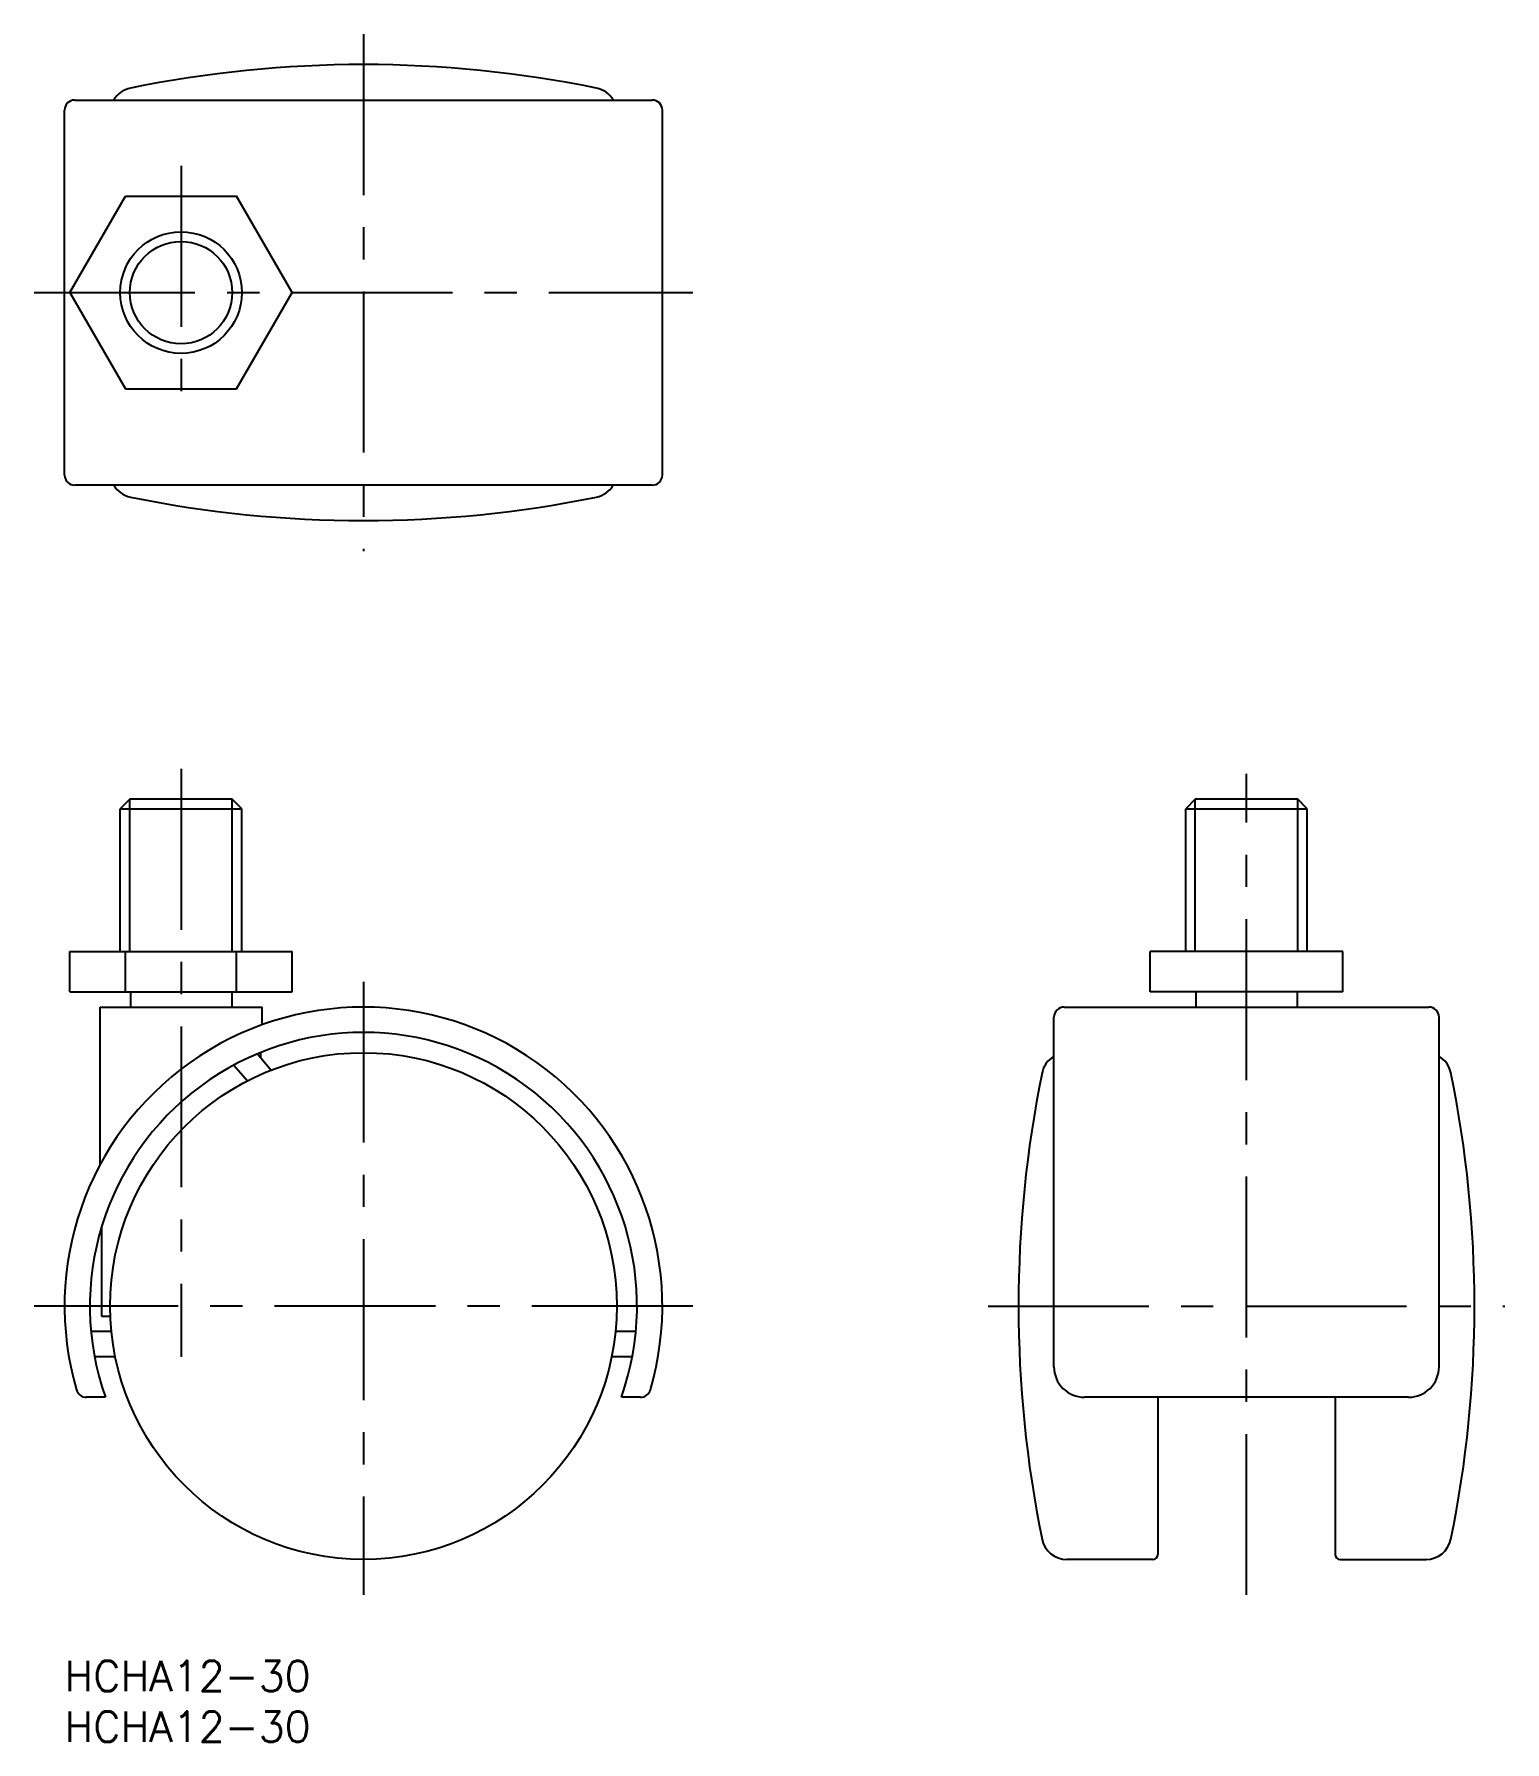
# Model space of a CAD drawing. Extents: x -3 to 142, y -8 to 161.
import ezdxf

# ---------------------------------------------------------------- set-up
doc = ezdxf.new("R2010")
doc.units = 0
doc.header["$LTSCALE"] = 0.5
doc.linetypes.add('CENTER', pattern=[50.8, 31.75, -6.35, 6.35, -6.35])
for name, color, linetype in [('MSM_CENTER', 1, 'CENTER'), ('MSM_CONTINUOUS', 7, 'CONTINUOUS'), ('MSM_NARROW', 5, 'CONTINUOUS'), ('MSM_PART_NUMBER', 7, 'CONTINUOUS')]:
    doc.layers.add(name, color=color, linetype=linetype)
doc.styles.get("Standard").update_dxf_attribs({"font": 'txt.shx', "height": 3, "bigfont": 'bigfont.shx'})

# ---------------------------------------------------------------- blocks, each defined once
blk = doc.blocks.new('*U5')
at = {"layer": 'MSM_PART_NUMBER'}
blk.add_text('HCHA12-30', height=3, dxfattribs=at).set_placement((0, -3))
blk = doc.blocks.new('*U6')
at = {"layer": 'MSM_PART_NUMBER'}
blk.add_text('HCHA12-30', height=3, dxfattribs=at).set_placement((0, -8))

msp = doc.modelspace()

# ---------------------------------------------------------------- linework, layer by layer
at = {"layer": 'MSM_CENTER'}
for p, q in [((29.5, 160.5), (29.5, 109.5)), ((11.5, 147.5), (11.5, 122.5)), ((-3, 135), (62, 135)), ((11.5, 88), (11.5, 30)), ((116.65, 6.5), (116.65, 87.5)), ((29.5, 67), (29.5, 6.5)), ((62, 35), (-3, 35)), ((91.15, 35), (142.15, 35))]:
    msp.add_line(p, q, dxfattribs=at)
at = {"layer": 'MSM_CONTINUOUS'}
for p, q in [((1, 154), (58, 154)), ((0, 117), (0, 153)), ((59, 117), (59, 153)), ((0.53, 135), (6.02, 144.5)), ((6.02, 144.5), (16.98, 144.5)), ((22.47, 135), (16.98, 144.5)), ((0.53, 135), (6.02, 125.5)), ((16.98, 125.5), (22.47, 135)), ((6.02, 125.5), (16.98, 125.5)), ((58, 116), (1, 116)), ((6.45, 85), (5.5, 84.05)), ((16.55, 85), (6.45, 85)), ((17.5, 84.05), (16.55, 85)), ((111.59, 85), (110.65, 84.05)), ((121.7, 85), (111.59, 85)), ((122.65, 84.05), (121.7, 85)), ((5.5, 70), (5.5, 84.05)), ((5.5, 84.05), (17.5, 84.05)), ((17.5, 70), (17.5, 84.05)), ((110.65, 70), (110.65, 84.05)), ((110.65, 84.05), (122.65, 84.05)), ((122.65, 70), (122.65, 84.05)), ((0.53, 70), (22.47, 70)), ((0.53, 66), (0.53, 70)), ((6.02, 66), (6.02, 70)), ((16.98, 66), (16.98, 70)), ((22.47, 66), (22.47, 70)), ((107.15, 66), (107.15, 70)), ((126.15, 70), (107.15, 70)), ((116.65, 66), (116.65, 70)), ((126.15, 66), (126.15, 70)), ((0.53, 66), (22.47, 66)), ((6.5, 66), (6.5, 64.5)), ((16.5, 66), (16.5, 64.5)), ((126.15, 66), (107.15, 66)), ((111.65, 66), (111.65, 64.5)), ((121.65, 66), (121.65, 64.5)), ((3.5, 64.5), (19.5, 64.5)), ((3.5, 48.94), (3.5, 64.5)), ((19.5, 62.75), (19.5, 64.5)), ((98.65, 64.5), (134.65, 64.5)), ((97.65, 29), (97.65, 63.5)), ((135.65, 29), (135.65, 63.5)), ((19.05, 59.9), (20.4, 58.29)), ((19.36, 59.53), (19.36, 60.02)), ((16.72, 58.78), (18.04, 57.22)), ((3.64, 42.77), (3.64, 34)), ((3.64, 34), (4.52, 34)), ((4.63, 32.5), (2.62, 32.5)), ((56.38, 32.5), (54.37, 32.5)), ((5.01, 30), (2.97, 30)), ((56.03, 30), (53.99, 30)), ((4.04, 26), (2.15, 26)), ((56.85, 26), (54.96, 26)), ((132.65, 26), (100.65, 26)), ((107.9, 26), (107.9, 10.5)), ((125.4, 26), (125.4, 10.5)), ((107.4, 10), (98.92, 10)), ((125.9, 10), (134.37, 10))]:
    msp.add_line(p, q, dxfattribs=at)
for centre, radius in [((11.5, 135), 6), ((29.5, 35), 25)]:
    msp.add_circle(centre, radius, dxfattribs=at)
for centre, radius, start, end in [((29.5, 42.5), 115, 78.463, 101.537), ((7, 152.73), 2.5, 101.537, 149.3905), ((52, 152.73), 2.5, 30.6095, 78.463), ((1, 153), 1, 90, 180), ((58, 153), 1, 0, 90), ((1, 117), 1, 180, 270), ((58, 117), 1, 270, 0), ((7, 117.27), 2.5, 210.6095, 258.463), ((29.5, 227.5), 115, 258.463, 281.537), ((52, 117.27), 2.5, 281.537, 329.3905), ((29.5, 35), 29.5, 343.6979, 196.3021), ((98.65, 63.5), 1, 90, 180), ((134.65, 63.5), 1, 0, 90), ((29.5, 35), 27, 340.5288, 199.4712), ((98.92, 57.5), 2.5, 120.6095, 168.463), ((134.37, 57.5), 2.5, 11.537, 59.3905), ((209.15, 35), 115, 168.463, 191.537), ((24.15, 35), 115, 348.463, 11.537), ((100.65, 29), 3, 180, 270), ((132.65, 29), 3, 270, 0), ((2.15, 27), 1, 196.3021, 270), ((56.85, 27), 1, 270, 343.6979), ((98.92, 12.5), 2.5, 191.537, 270), ((134.37, 12.5), 2.5, 270, 348.463), ((107.4, 10.5), 0.5, 270, 0), ((125.9, 10.5), 0.5, 180, 270)]:
    msp.add_arc(centre, radius, start, end, dxfattribs=at)
at = {"layer": 'MSM_NARROW'}
for p, q in [((6.45, 70), (6.45, 85)), ((16.55, 70), (16.55, 85)), ((111.59, 70), (111.59, 85)), ((121.7, 70), (121.7, 85))]:
    msp.add_line(p, q, dxfattribs=at)
msp.add_circle((11.5, 135), 5.05, dxfattribs=at)

# ---------------------------------------------------------------- block references
at = {"layer": 'MSM_CONTINUOUS'}
for name in ['*U5', '*U6']:
    msp.add_blockref(name, (0, 0), dxfattribs=at)

doc.saveas('drawing.dxf')
